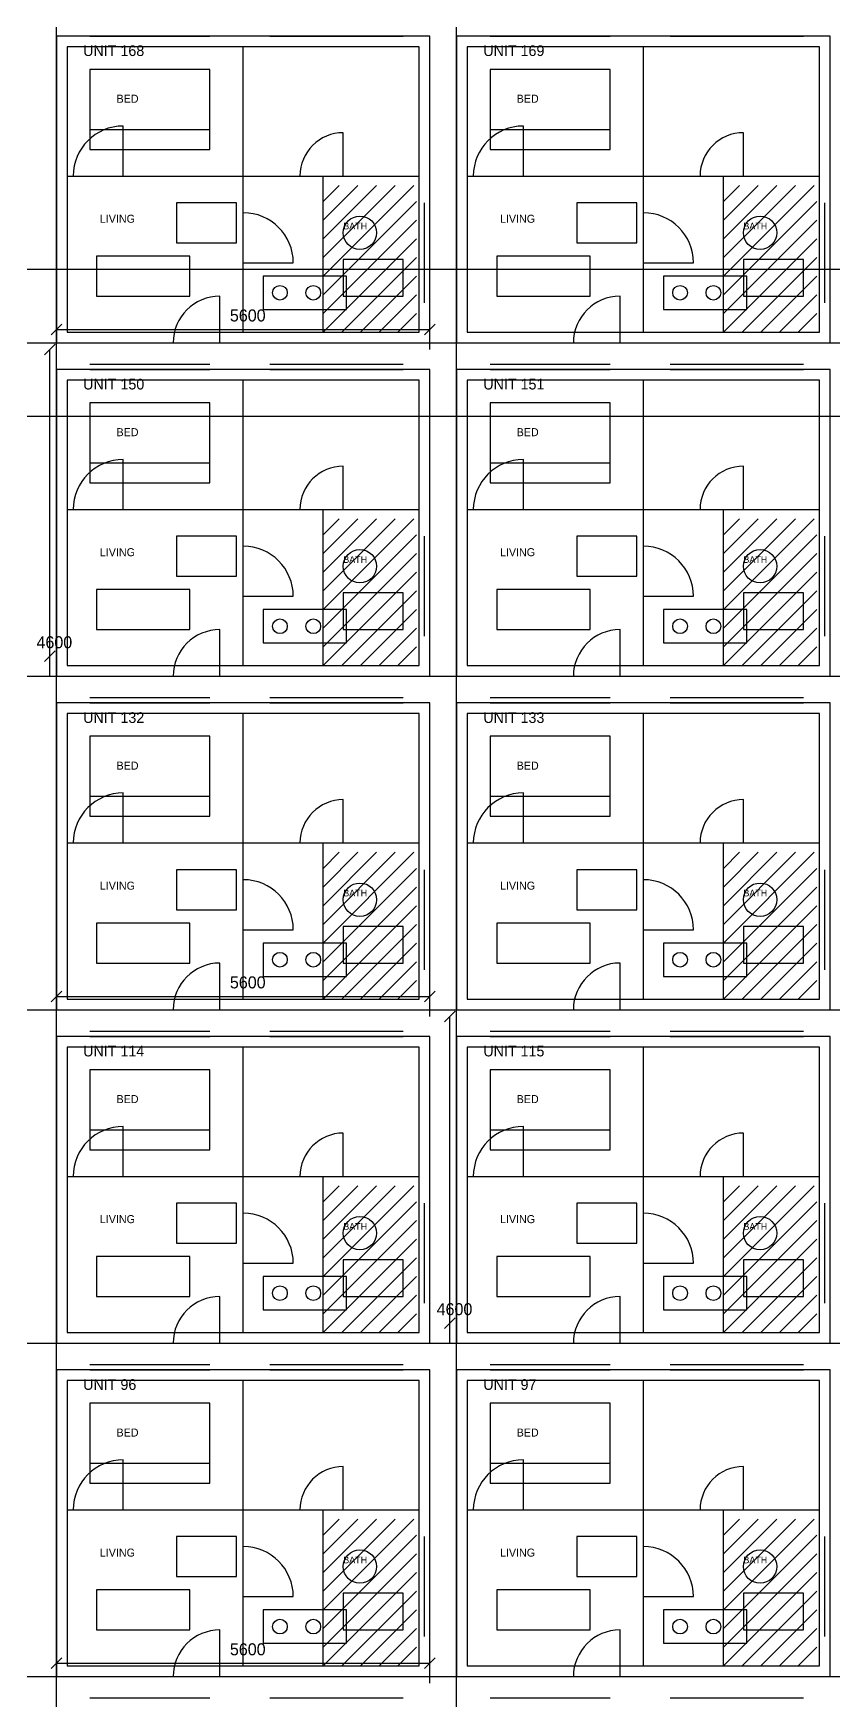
# Model space of a CAD drawing. Header units: millimetres. Extents: x -689 to 114080, y -500 to 99080.
# Drawn here: x 32653 to 44653, y 27640 to 52640 of the extents above; entities that cross this region are included whole.
import ezdxf

# ---------------------------------------------------------------- set-up
doc = ezdxf.new("R2010")
doc.units = ezdxf.units.MM
for name, color, linetype in [('CORE', 30, 'CONTINUOUS'), ('DIMENSIONS', 3, 'CONTINUOUS'), ('DOORS', 2, 'CONTINUOUS'), ('FURNITURE', 5, 'CONTINUOUS'), ('GRID', 8, 'CONTINUOUS'), ('HATCH_SIM', 9, 'CONTINUOUS'), ('TEXT', 6, 'CONTINUOUS'), ('WALLS', 7, 'CONTINUOUS'), ('WINDOWS', 4, 'CONTINUOUS')]:
    doc.layers.add(name, color=color, linetype=linetype)

msp = doc.modelspace()

# ---------------------------------------------------------------- linework, layer by layer
at = {"layer": 'CORE'}
for p, q in [((111500, 49100), (2500, 49100)), ((2500, 46900), (111500, 46900))]:
    msp.add_line(p, q, dxfattribs=at)
at = {"layer": 'DIMENSIONS'}
for p, q in [((32920, 48120), (33080, 48280)), ((38520, 48120), (38680, 48280)), ((33000, 48200), (38600, 48200)), ((33000, 47900), (33000, 48200)), ((38600, 47900), (38600, 48200)), ((32820, 47820), (32980, 47980)), ((32900, 43300), (32900, 47900)), ((32900, 47600), (32900, 47900)), ((32820, 43220), (32980, 43380)), ((32900, 43000), (32900, 43300)), ((32920, 38120), (33080, 38280)), ((38520, 38120), (38680, 38280)), ((33000, 38200), (38600, 38200)), ((33000, 37900), (33000, 38200)), ((38600, 37900), (38600, 38200)), ((38820, 37820), (38980, 37980)), ((38900, 33300), (38900, 37900)), ((38900, 37600), (38900, 37900)), ((38820, 33220), (38980, 33380)), ((38900, 33000), (38900, 33300)), ((32920, 28120), (33080, 28280)), ((38520, 28120), (38680, 28280)), ((33000, 28200), (38600, 28200)), ((33000, 27900), (33000, 28200)), ((38600, 27900), (38600, 28200))]:
    msp.add_line(p, q, dxfattribs=at)
at = {"layer": 'DOORS'}
for p, q in [((34000, 50500), (34000, 51250)), ((40000, 50500), (40000, 51250)), ((37300, 50500), (37300, 51150)), ((43300, 50500), (43300, 51150)), ((35800, 49200), (36550, 49200)), ((41800, 49200), (42550, 49200)), ((35450, 48000), (35450, 48700)), ((41450, 48000), (41450, 48700)), ((34000, 45500), (34000, 46250)), ((40000, 45500), (40000, 46250)), ((37300, 45500), (37300, 46150)), ((43300, 45500), (43300, 46150)), ((35800, 44200), (36550, 44200)), ((41800, 44200), (42550, 44200)), ((35450, 43000), (35450, 43700)), ((41450, 43000), (41450, 43700)), ((34000, 40500), (34000, 41250)), ((40000, 40500), (40000, 41250)), ((37300, 40500), (37300, 41150)), ((43300, 40500), (43300, 41150)), ((35800, 39200), (36550, 39200)), ((41800, 39200), (42550, 39200)), ((35450, 38000), (35450, 38700)), ((41450, 38000), (41450, 38700)), ((34000, 35500), (34000, 36250)), ((40000, 35500), (40000, 36250)), ((37300, 35500), (37300, 36150)), ((43300, 35500), (43300, 36150)), ((35800, 34200), (36550, 34200)), ((41800, 34200), (42550, 34200)), ((35450, 33000), (35450, 33700)), ((41450, 33000), (41450, 33700)), ((34000, 30500), (34000, 31250)), ((40000, 30500), (40000, 31250)), ((37300, 30500), (37300, 31150)), ((43300, 30500), (43300, 31150)), ((35800, 29200), (36550, 29200)), ((41800, 29200), (42550, 29200)), ((35450, 28000), (35450, 28700)), ((41450, 28000), (41450, 28700))]:
    msp.add_line(p, q, dxfattribs=at)
for centre, radius, start, end in [((34000, 50500), 750, 90, 180), ((40000, 50500), 750, 90, 180), ((37300, 50500), 650, 90, 180), ((43300, 50500), 650, 90, 180), ((35800, 49200), 750, 0, 90), ((41800, 49200), 750, 0, 90), ((35450, 48000), 700, 90, 180), ((41450, 48000), 700, 90, 180), ((34000, 45500), 750, 90, 180), ((40000, 45500), 750, 90, 180), ((37300, 45500), 650, 90, 180), ((43300, 45500), 650, 90, 180), ((35800, 44200), 750, 0, 90), ((41800, 44200), 750, 0, 90), ((35450, 43000), 700, 90, 180), ((41450, 43000), 700, 90, 180), ((34000, 40500), 750, 90, 180), ((40000, 40500), 750, 90, 180), ((37300, 40500), 650, 90, 180), ((43300, 40500), 650, 90, 180), ((35800, 39200), 750, 0, 90), ((41800, 39200), 750, 0, 90), ((35450, 38000), 700, 90, 180), ((41450, 38000), 700, 90, 180), ((34000, 35500), 750, 90, 180), ((40000, 35500), 750, 90, 180), ((37300, 35500), 650, 90, 180), ((43300, 35500), 650, 90, 180), ((35800, 34200), 750, 0, 90), ((41800, 34200), 750, 0, 90), ((35450, 33000), 700, 90, 180), ((41450, 33000), 700, 90, 180), ((34000, 30500), 750, 90, 180), ((40000, 30500), 750, 90, 180), ((37300, 30500), 650, 90, 180), ((43300, 30500), 650, 90, 180), ((35800, 29200), 750, 0, 90), ((41800, 29200), 750, 0, 90), ((35450, 28000), 700, 90, 180), ((41450, 28000), 700, 90, 180)]:
    msp.add_arc(centre, radius, start, end, dxfattribs=at)
at = {"layer": 'FURNITURE'}
for p, q in [((35300, 52100), (33500, 52100)), ((33500, 52100), (33500, 50900)), ((35300, 50900), (35300, 52100)), ((41300, 52100), (39500, 52100)), ((39500, 52100), (39500, 50900)), ((41300, 50900), (41300, 52100)), ((33500, 51200), (35300, 51200)), ((39500, 51200), (41300, 51200)), ((33500, 50900), (35300, 50900)), ((39500, 50900), (41300, 50900)), ((35700, 50100), (34800, 50100)), ((34800, 50100), (34800, 49500)), ((35700, 49500), (35700, 50100)), ((41700, 50100), (40800, 50100)), ((40800, 50100), (40800, 49500)), ((41700, 49500), (41700, 50100)), ((34800, 49500), (35700, 49500)), ((40800, 49500), (41700, 49500)), ((35000, 49300), (33600, 49300)), ((33600, 49300), (33600, 48700)), ((35000, 48700), (35000, 49300)), ((38200, 49250), (37300, 49250)), ((37300, 49250), (37300, 48700)), ((38200, 48700), (38200, 49250)), ((41000, 49300), (39600, 49300)), ((39600, 49300), (39600, 48700)), ((41000, 48700), (41000, 49300)), ((44200, 49250), (43300, 49250)), ((43300, 49250), (43300, 48700)), ((44200, 48700), (44200, 49250)), ((37350, 49000), (36100, 49000)), ((36100, 49000), (36100, 48500)), ((37350, 48500), (37350, 49000)), ((43350, 49000), (42100, 49000)), ((42100, 49000), (42100, 48500)), ((43350, 48500), (43350, 49000)), ((33600, 48700), (35000, 48700)), ((36100, 48500), (37350, 48500)), ((37300, 48700), (38200, 48700)), ((39600, 48700), (41000, 48700)), ((42100, 48500), (43350, 48500)), ((43300, 48700), (44200, 48700)), ((35300, 47100), (33500, 47100)), ((33500, 47100), (33500, 45900)), ((35300, 45900), (35300, 47100)), ((41300, 47100), (39500, 47100)), ((39500, 47100), (39500, 45900)), ((41300, 45900), (41300, 47100)), ((33500, 46200), (35300, 46200)), ((39500, 46200), (41300, 46200)), ((33500, 45900), (35300, 45900)), ((39500, 45900), (41300, 45900)), ((35700, 45100), (34800, 45100)), ((34800, 45100), (34800, 44500)), ((35700, 44500), (35700, 45100)), ((41700, 45100), (40800, 45100)), ((40800, 45100), (40800, 44500)), ((41700, 44500), (41700, 45100)), ((34800, 44500), (35700, 44500)), ((40800, 44500), (41700, 44500)), ((35000, 44300), (33600, 44300)), ((33600, 44300), (33600, 43700)), ((35000, 43700), (35000, 44300)), ((38200, 44250), (37300, 44250)), ((37300, 44250), (37300, 43700)), ((38200, 43700), (38200, 44250)), ((41000, 44300), (39600, 44300)), ((39600, 44300), (39600, 43700)), ((41000, 43700), (41000, 44300)), ((44200, 44250), (43300, 44250)), ((43300, 44250), (43300, 43700)), ((44200, 43700), (44200, 44250)), ((37350, 44000), (36100, 44000)), ((36100, 44000), (36100, 43500)), ((37350, 43500), (37350, 44000)), ((43350, 44000), (42100, 44000)), ((42100, 44000), (42100, 43500)), ((43350, 43500), (43350, 44000)), ((33600, 43700), (35000, 43700)), ((36100, 43500), (37350, 43500)), ((37300, 43700), (38200, 43700)), ((39600, 43700), (41000, 43700)), ((42100, 43500), (43350, 43500)), ((43300, 43700), (44200, 43700)), ((35300, 42100), (33500, 42100)), ((33500, 42100), (33500, 40900)), ((35300, 40900), (35300, 42100)), ((41300, 42100), (39500, 42100)), ((39500, 42100), (39500, 40900)), ((41300, 40900), (41300, 42100)), ((33500, 41200), (35300, 41200)), ((39500, 41200), (41300, 41200)), ((33500, 40900), (35300, 40900)), ((39500, 40900), (41300, 40900)), ((35700, 40100), (34800, 40100)), ((34800, 40100), (34800, 39500)), ((35700, 39500), (35700, 40100)), ((41700, 40100), (40800, 40100)), ((40800, 40100), (40800, 39500)), ((41700, 39500), (41700, 40100)), ((34800, 39500), (35700, 39500)), ((40800, 39500), (41700, 39500)), ((35000, 39300), (33600, 39300)), ((33600, 39300), (33600, 38700)), ((35000, 38700), (35000, 39300)), ((38200, 39250), (37300, 39250)), ((37300, 39250), (37300, 38700)), ((38200, 38700), (38200, 39250)), ((41000, 39300), (39600, 39300)), ((39600, 39300), (39600, 38700)), ((41000, 38700), (41000, 39300)), ((44200, 39250), (43300, 39250)), ((43300, 39250), (43300, 38700)), ((44200, 38700), (44200, 39250)), ((37350, 39000), (36100, 39000)), ((36100, 39000), (36100, 38500)), ((37350, 38500), (37350, 39000)), ((43350, 39000), (42100, 39000)), ((42100, 39000), (42100, 38500)), ((43350, 38500), (43350, 39000)), ((33600, 38700), (35000, 38700)), ((36100, 38500), (37350, 38500)), ((37300, 38700), (38200, 38700)), ((39600, 38700), (41000, 38700)), ((42100, 38500), (43350, 38500)), ((43300, 38700), (44200, 38700)), ((35300, 37100), (33500, 37100)), ((33500, 37100), (33500, 35900)), ((35300, 35900), (35300, 37100)), ((41300, 37100), (39500, 37100)), ((39500, 37100), (39500, 35900)), ((41300, 35900), (41300, 37100)), ((33500, 36200), (35300, 36200)), ((39500, 36200), (41300, 36200)), ((33500, 35900), (35300, 35900)), ((39500, 35900), (41300, 35900)), ((35700, 35100), (34800, 35100)), ((34800, 35100), (34800, 34500)), ((35700, 34500), (35700, 35100)), ((41700, 35100), (40800, 35100)), ((40800, 35100), (40800, 34500)), ((41700, 34500), (41700, 35100)), ((34800, 34500), (35700, 34500)), ((40800, 34500), (41700, 34500)), ((35000, 34300), (33600, 34300)), ((33600, 34300), (33600, 33700)), ((35000, 33700), (35000, 34300)), ((38200, 34250), (37300, 34250)), ((37300, 34250), (37300, 33700)), ((38200, 33700), (38200, 34250)), ((41000, 34300), (39600, 34300)), ((39600, 34300), (39600, 33700)), ((41000, 33700), (41000, 34300)), ((44200, 34250), (43300, 34250)), ((43300, 34250), (43300, 33700)), ((44200, 33700), (44200, 34250)), ((37350, 34000), (36100, 34000)), ((36100, 34000), (36100, 33500)), ((37350, 33500), (37350, 34000)), ((43350, 34000), (42100, 34000)), ((42100, 34000), (42100, 33500)), ((43350, 33500), (43350, 34000)), ((33600, 33700), (35000, 33700)), ((36100, 33500), (37350, 33500)), ((37300, 33700), (38200, 33700)), ((39600, 33700), (41000, 33700)), ((42100, 33500), (43350, 33500)), ((43300, 33700), (44200, 33700)), ((35300, 32100), (33500, 32100)), ((33500, 32100), (33500, 30900)), ((35300, 30900), (35300, 32100)), ((41300, 32100), (39500, 32100)), ((39500, 32100), (39500, 30900)), ((41300, 30900), (41300, 32100)), ((33500, 31200), (35300, 31200)), ((39500, 31200), (41300, 31200)), ((33500, 30900), (35300, 30900)), ((39500, 30900), (41300, 30900)), ((35700, 30100), (34800, 30100)), ((34800, 30100), (34800, 29500)), ((35700, 29500), (35700, 30100)), ((41700, 30100), (40800, 30100)), ((40800, 30100), (40800, 29500)), ((41700, 29500), (41700, 30100)), ((34800, 29500), (35700, 29500)), ((40800, 29500), (41700, 29500)), ((35000, 29300), (33600, 29300)), ((33600, 29300), (33600, 28700)), ((35000, 28700), (35000, 29300)), ((38200, 29250), (37300, 29250)), ((37300, 29250), (37300, 28700)), ((38200, 28700), (38200, 29250)), ((41000, 29300), (39600, 29300)), ((39600, 29300), (39600, 28700)), ((41000, 28700), (41000, 29300)), ((44200, 29250), (43300, 29250)), ((43300, 29250), (43300, 28700)), ((44200, 28700), (44200, 29250)), ((37350, 29000), (36100, 29000)), ((36100, 29000), (36100, 28500)), ((37350, 28500), (37350, 29000)), ((43350, 29000), (42100, 29000)), ((42100, 29000), (42100, 28500)), ((43350, 28500), (43350, 29000)), ((33600, 28700), (35000, 28700)), ((36100, 28500), (37350, 28500)), ((37300, 28700), (38200, 28700)), ((39600, 28700), (41000, 28700)), ((42100, 28500), (43350, 28500)), ((43300, 28700), (44200, 28700))]:
    msp.add_line(p, q, dxfattribs=at)
for centre, radius in [((37550, 49650), 250), ((43550, 49650), 250), ((36350, 48750), 110), ((36850, 48750), 110), ((42350, 48750), 110), ((42850, 48750), 110), ((37550, 44650), 250), ((43550, 44650), 250), ((36350, 43750), 110), ((36850, 43750), 110), ((42350, 43750), 110), ((42850, 43750), 110), ((37550, 39650), 250), ((43550, 39650), 250), ((36350, 38750), 110), ((36850, 38750), 110), ((42350, 38750), 110), ((42850, 38750), 110), ((37550, 34650), 250), ((43550, 34650), 250), ((36350, 33750), 110), ((36850, 33750), 110), ((42350, 33750), 110), ((42850, 33750), 110), ((37550, 29650), 250), ((43550, 29650), 250), ((36350, 28750), 110), ((36850, 28750), 110), ((42350, 28750), 110), ((42850, 28750), 110)]:
    msp.add_circle(centre, radius, dxfattribs=at)
at = {"layer": 'GRID'}
for p, q in [((33000, 500), (33000, 97700)), ((39000, 500), (39000, 97700)), ((500, 48000), (113500, 48000)), ((500, 43000), (113500, 43000)), ((500, 38000), (113500, 38000)), ((500, 33000), (113500, 33000)), ((500, 28000), (113500, 28000))]:
    msp.add_line(p, q, dxfattribs=at)
at = {"layer": 'HATCH_SIM'}
for p, q in [((37000, 50120), (37240, 50360)), ((37000, 49840), (37520, 50360)), ((37000, 49560), (37800, 50360)), ((37000, 49280), (38080, 50360)), ((37000, 49000), (38360, 50360)), ((43000, 50120), (43240, 50360)), ((43000, 49840), (43520, 50360)), ((43000, 49560), (43800, 50360)), ((43000, 49280), (44080, 50360)), ((43000, 49000), (44360, 50360)), ((37000, 48720), (38400, 50120)), ((43000, 48720), (44400, 50120)), ((37000, 48440), (38400, 49840)), ((43000, 48440), (44400, 49840)), ((37000, 48160), (38400, 49560)), ((43000, 48160), (44400, 49560)), ((37280, 48160), (38400, 49280)), ((43280, 48160), (44400, 49280)), ((37560, 48160), (38400, 49000)), ((43560, 48160), (44400, 49000)), ((37840, 48160), (38400, 48720)), ((43840, 48160), (44400, 48720)), ((38120, 48160), (38400, 48440)), ((44120, 48160), (44400, 48440)), ((38400, 48160), (38400, 48160)), ((44400, 48160), (44400, 48160)), ((37000, 45120), (37240, 45360)), ((37000, 44840), (37520, 45360)), ((37000, 44560), (37800, 45360)), ((37000, 44280), (38080, 45360)), ((37000, 44000), (38360, 45360)), ((43000, 45120), (43240, 45360)), ((43000, 44840), (43520, 45360)), ((43000, 44560), (43800, 45360)), ((43000, 44280), (44080, 45360)), ((43000, 44000), (44360, 45360)), ((37000, 43720), (38400, 45120)), ((43000, 43720), (44400, 45120)), ((37000, 43440), (38400, 44840)), ((43000, 43440), (44400, 44840)), ((37000, 43160), (38400, 44560)), ((43000, 43160), (44400, 44560)), ((37280, 43160), (38400, 44280)), ((43280, 43160), (44400, 44280)), ((37560, 43160), (38400, 44000)), ((43560, 43160), (44400, 44000)), ((37840, 43160), (38400, 43720)), ((43840, 43160), (44400, 43720)), ((38120, 43160), (38400, 43440)), ((44120, 43160), (44400, 43440)), ((38400, 43160), (38400, 43160)), ((44400, 43160), (44400, 43160)), ((37000, 40120), (37240, 40360)), ((37000, 39840), (37520, 40360)), ((37000, 39560), (37800, 40360)), ((37000, 39280), (38080, 40360)), ((37000, 39000), (38360, 40360)), ((43000, 40120), (43240, 40360)), ((43000, 39840), (43520, 40360)), ((43000, 39560), (43800, 40360)), ((43000, 39280), (44080, 40360)), ((43000, 39000), (44360, 40360)), ((37000, 38720), (38400, 40120)), ((43000, 38720), (44400, 40120)), ((37000, 38440), (38400, 39840)), ((43000, 38440), (44400, 39840)), ((37000, 38160), (38400, 39560)), ((43000, 38160), (44400, 39560)), ((37280, 38160), (38400, 39280)), ((43280, 38160), (44400, 39280)), ((37560, 38160), (38400, 39000)), ((43560, 38160), (44400, 39000)), ((37840, 38160), (38400, 38720)), ((43840, 38160), (44400, 38720)), ((38120, 38160), (38400, 38440)), ((44120, 38160), (44400, 38440)), ((38400, 38160), (38400, 38160)), ((44400, 38160), (44400, 38160)), ((37000, 35120), (37240, 35360)), ((37000, 34840), (37520, 35360)), ((37000, 34560), (37800, 35360)), ((37000, 34280), (38080, 35360)), ((37000, 34000), (38360, 35360)), ((43000, 35120), (43240, 35360)), ((43000, 34840), (43520, 35360)), ((43000, 34560), (43800, 35360)), ((43000, 34280), (44080, 35360)), ((43000, 34000), (44360, 35360)), ((37000, 33720), (38400, 35120)), ((43000, 33720), (44400, 35120)), ((37000, 33440), (38400, 34840)), ((43000, 33440), (44400, 34840)), ((37000, 33160), (38400, 34560)), ((43000, 33160), (44400, 34560)), ((37280, 33160), (38400, 34280)), ((43280, 33160), (44400, 34280)), ((37560, 33160), (38400, 34000)), ((43560, 33160), (44400, 34000)), ((37840, 33160), (38400, 33720)), ((43840, 33160), (44400, 33720)), ((38120, 33160), (38400, 33440)), ((44120, 33160), (44400, 33440)), ((38400, 33160), (38400, 33160)), ((44400, 33160), (44400, 33160)), ((37000, 30120), (37240, 30360)), ((37000, 29840), (37520, 30360)), ((37000, 29560), (37800, 30360)), ((37000, 29280), (38080, 30360)), ((37000, 29000), (38360, 30360)), ((43000, 30120), (43240, 30360)), ((43000, 29840), (43520, 30360)), ((43000, 29560), (43800, 30360)), ((43000, 29280), (44080, 30360)), ((43000, 29000), (44360, 30360)), ((37000, 28720), (38400, 30120)), ((43000, 28720), (44400, 30120)), ((37000, 28440), (38400, 29840)), ((43000, 28440), (44400, 29840)), ((37000, 28160), (38400, 29560)), ((43000, 28160), (44400, 29560)), ((37280, 28160), (38400, 29280)), ((43280, 28160), (44400, 29280)), ((37560, 28160), (38400, 29000)), ((43560, 28160), (44400, 29000)), ((37840, 28160), (38400, 28720)), ((43840, 28160), (44400, 28720)), ((38120, 28160), (38400, 28440)), ((44120, 28160), (44400, 28440)), ((38400, 28160), (38400, 28160)), ((44400, 28160), (44400, 28160))]:
    msp.add_line(p, q, dxfattribs=at)
at = {"layer": 'WALLS'}
for p, q in [((38600, 52600), (33000, 52600)), ((33000, 52600), (33000, 48000)), ((38600, 48000), (38600, 52600)), ((44600, 52600), (39000, 52600)), ((39000, 52600), (39000, 48000)), ((44600, 48000), (44600, 52600)), ((38440, 52440), (33160, 52440)), ((33160, 52440), (33160, 48160)), ((35800, 48160), (35800, 52440)), ((38440, 48160), (38440, 52440)), ((44440, 52440), (39160, 52440)), ((39160, 52440), (39160, 48160)), ((41800, 48160), (41800, 52440)), ((44440, 48160), (44440, 52440)), ((33160, 50500), (38440, 50500)), ((37000, 48160), (37000, 50500)), ((39160, 50500), (44440, 50500)), ((43000, 48160), (43000, 50500)), ((33000, 48000), (38600, 48000)), ((33160, 48160), (38440, 48160)), ((39000, 48000), (44600, 48000)), ((39160, 48160), (44440, 48160)), ((38600, 47600), (33000, 47600)), ((33000, 47600), (33000, 43000)), ((38600, 43000), (38600, 47600)), ((44600, 47600), (39000, 47600)), ((39000, 47600), (39000, 43000)), ((44600, 43000), (44600, 47600)), ((38440, 47440), (33160, 47440)), ((33160, 47440), (33160, 43160)), ((35800, 43160), (35800, 47440)), ((38440, 43160), (38440, 47440)), ((44440, 47440), (39160, 47440)), ((39160, 47440), (39160, 43160)), ((41800, 43160), (41800, 47440)), ((44440, 43160), (44440, 47440)), ((33160, 45500), (38440, 45500)), ((37000, 43160), (37000, 45500)), ((39160, 45500), (44440, 45500)), ((43000, 43160), (43000, 45500)), ((33000, 43000), (38600, 43000)), ((33160, 43160), (38440, 43160)), ((39000, 43000), (44600, 43000)), ((39160, 43160), (44440, 43160)), ((38600, 42600), (33000, 42600)), ((33000, 42600), (33000, 38000)), ((38600, 38000), (38600, 42600)), ((44600, 42600), (39000, 42600)), ((39000, 42600), (39000, 38000)), ((44600, 38000), (44600, 42600)), ((38440, 42440), (33160, 42440)), ((33160, 42440), (33160, 38160)), ((35800, 38160), (35800, 42440)), ((38440, 38160), (38440, 42440)), ((44440, 42440), (39160, 42440)), ((39160, 42440), (39160, 38160)), ((41800, 38160), (41800, 42440)), ((44440, 38160), (44440, 42440)), ((33160, 40500), (38440, 40500)), ((37000, 38160), (37000, 40500)), ((39160, 40500), (44440, 40500)), ((43000, 38160), (43000, 40500)), ((33000, 38000), (38600, 38000)), ((33160, 38160), (38440, 38160)), ((39000, 38000), (44600, 38000)), ((39160, 38160), (44440, 38160)), ((38600, 37600), (33000, 37600)), ((33000, 37600), (33000, 33000)), ((38600, 33000), (38600, 37600)), ((44600, 37600), (39000, 37600)), ((39000, 37600), (39000, 33000)), ((44600, 33000), (44600, 37600)), ((38440, 37440), (33160, 37440)), ((33160, 37440), (33160, 33160)), ((35800, 33160), (35800, 37440)), ((38440, 33160), (38440, 37440)), ((44440, 37440), (39160, 37440)), ((39160, 37440), (39160, 33160)), ((41800, 33160), (41800, 37440)), ((44440, 33160), (44440, 37440)), ((33160, 35500), (38440, 35500)), ((37000, 33160), (37000, 35500)), ((39160, 35500), (44440, 35500)), ((43000, 33160), (43000, 35500)), ((33000, 33000), (38600, 33000)), ((33160, 33160), (38440, 33160)), ((39000, 33000), (44600, 33000)), ((39160, 33160), (44440, 33160)), ((38600, 32600), (33000, 32600)), ((33000, 32600), (33000, 28000)), ((38600, 28000), (38600, 32600)), ((44600, 32600), (39000, 32600)), ((39000, 32600), (39000, 28000)), ((44600, 28000), (44600, 32600)), ((38440, 32440), (33160, 32440)), ((33160, 32440), (33160, 28160)), ((35800, 28160), (35800, 32440)), ((38440, 28160), (38440, 32440)), ((44440, 32440), (39160, 32440)), ((39160, 32440), (39160, 28160)), ((41800, 28160), (41800, 32440)), ((44440, 28160), (44440, 32440)), ((33160, 30500), (38440, 30500)), ((37000, 28160), (37000, 30500)), ((39160, 30500), (44440, 30500)), ((43000, 28160), (43000, 30500)), ((33000, 28000), (38600, 28000)), ((33160, 28160), (38440, 28160)), ((39000, 28000), (44600, 28000)), ((39160, 28160), (44440, 28160))]:
    msp.add_line(p, q, dxfattribs=at)
at = {"layer": 'WINDOWS'}
for p, q in [((33500, 52600), (35300, 52600)), ((36200, 52600), (38200, 52600)), ((39500, 52600), (41300, 52600)), ((42200, 52600), (44200, 52600)), ((38520, 48600), (38520, 50100)), ((38600, 48600), (38600, 50100)), ((44520, 48600), (44520, 50100)), ((44600, 48600), (44600, 50100)), ((33500, 47680), (35300, 47680)), ((33500, 47600), (35300, 47600)), ((36200, 47680), (38200, 47680)), ((36200, 47600), (38200, 47600)), ((39500, 47680), (41300, 47680)), ((39500, 47600), (41300, 47600)), ((42200, 47680), (44200, 47680)), ((42200, 47600), (44200, 47600)), ((38520, 43600), (38520, 45100)), ((38600, 43600), (38600, 45100)), ((44520, 43600), (44520, 45100)), ((44600, 43600), (44600, 45100)), ((33500, 42680), (35300, 42680)), ((33500, 42600), (35300, 42600)), ((36200, 42680), (38200, 42680)), ((36200, 42600), (38200, 42600)), ((39500, 42680), (41300, 42680)), ((39500, 42600), (41300, 42600)), ((42200, 42680), (44200, 42680)), ((42200, 42600), (44200, 42600)), ((38520, 38600), (38520, 40100)), ((38600, 38600), (38600, 40100)), ((44520, 38600), (44520, 40100)), ((44600, 38600), (44600, 40100)), ((33500, 37680), (35300, 37680)), ((33500, 37600), (35300, 37600)), ((36200, 37680), (38200, 37680)), ((36200, 37600), (38200, 37600)), ((39500, 37680), (41300, 37680)), ((39500, 37600), (41300, 37600)), ((42200, 37680), (44200, 37680)), ((42200, 37600), (44200, 37600)), ((38520, 33600), (38520, 35100)), ((38600, 33600), (38600, 35100)), ((44520, 33600), (44520, 35100)), ((44600, 33600), (44600, 35100)), ((33500, 32680), (35300, 32680)), ((33500, 32600), (35300, 32600)), ((36200, 32680), (38200, 32680)), ((36200, 32600), (38200, 32600)), ((39500, 32680), (41300, 32680)), ((39500, 32600), (41300, 32600)), ((42200, 32680), (44200, 32680)), ((42200, 32600), (44200, 32600)), ((38520, 28600), (38520, 30100)), ((38600, 28600), (38600, 30100)), ((44520, 28600), (44520, 30100)), ((44600, 28600), (44600, 30100)), ((33500, 27680), (35300, 27680)), ((36200, 27680), (38200, 27680)), ((39500, 27680), (41300, 27680)), ((42200, 27680), (44200, 27680))]:
    msp.add_line(p, q, dxfattribs=at)

# ---------------------------------------------------------------- texts
at = {"layer": 'DIMENSIONS'}
for s, p in [('5600', (35600, 48320)), ('4600', (32700, 43420)), ('5600', (35600, 38320)), ('4600', (38700, 33420)), ('5600', (35600, 28320))]:
    msp.add_text(s, height=180, dxfattribs=at).set_placement(p)
at = {"layer": 'TEXT'}
for s, height, p in [('UNIT 168', 160, (33400, 52300)), ('UNIT 169', 160, (39400, 52300)), ('BED', 120, (33900, 51600)), ('BED', 120, (39900, 51600)), ('LIVING', 120, (33650, 49800)), ('BATH', 100, (37300, 49700)), ('LIVING', 120, (39650, 49800)), ('BATH', 100, (43300, 49700)), ('UNIT 150', 160, (33400, 47300)), ('UNIT 151', 160, (39400, 47300)), ('BED', 120, (33900, 46600)), ('BED', 120, (39900, 46600)), ('LIVING', 120, (33650, 44800)), ('BATH', 100, (37300, 44700)), ('LIVING', 120, (39650, 44800)), ('BATH', 100, (43300, 44700)), ('UNIT 132', 160, (33400, 42300)), ('UNIT 133', 160, (39400, 42300)), ('BED', 120, (33900, 41600)), ('BED', 120, (39900, 41600)), ('LIVING', 120, (33650, 39800)), ('BATH', 100, (37300, 39700)), ('LIVING', 120, (39650, 39800)), ('BATH', 100, (43300, 39700)), ('UNIT 114', 160, (33400, 37300)), ('UNIT 115', 160, (39400, 37300)), ('BED', 120, (33900, 36600)), ('BED', 120, (39900, 36600)), ('LIVING', 120, (33650, 34800)), ('BATH', 100, (37300, 34700)), ('LIVING', 120, (39650, 34800)), ('BATH', 100, (43300, 34700)), ('UNIT 96', 160, (33400, 32300)), ('UNIT 97', 160, (39400, 32300)), ('BED', 120, (33900, 31600)), ('BED', 120, (39900, 31600)), ('LIVING', 120, (33650, 29800)), ('BATH', 100, (37300, 29700)), ('LIVING', 120, (39650, 29800)), ('BATH', 100, (43300, 29700))]:
    msp.add_text(s, height=height, dxfattribs=at).set_placement(p)

doc.saveas('drawing.dxf')
